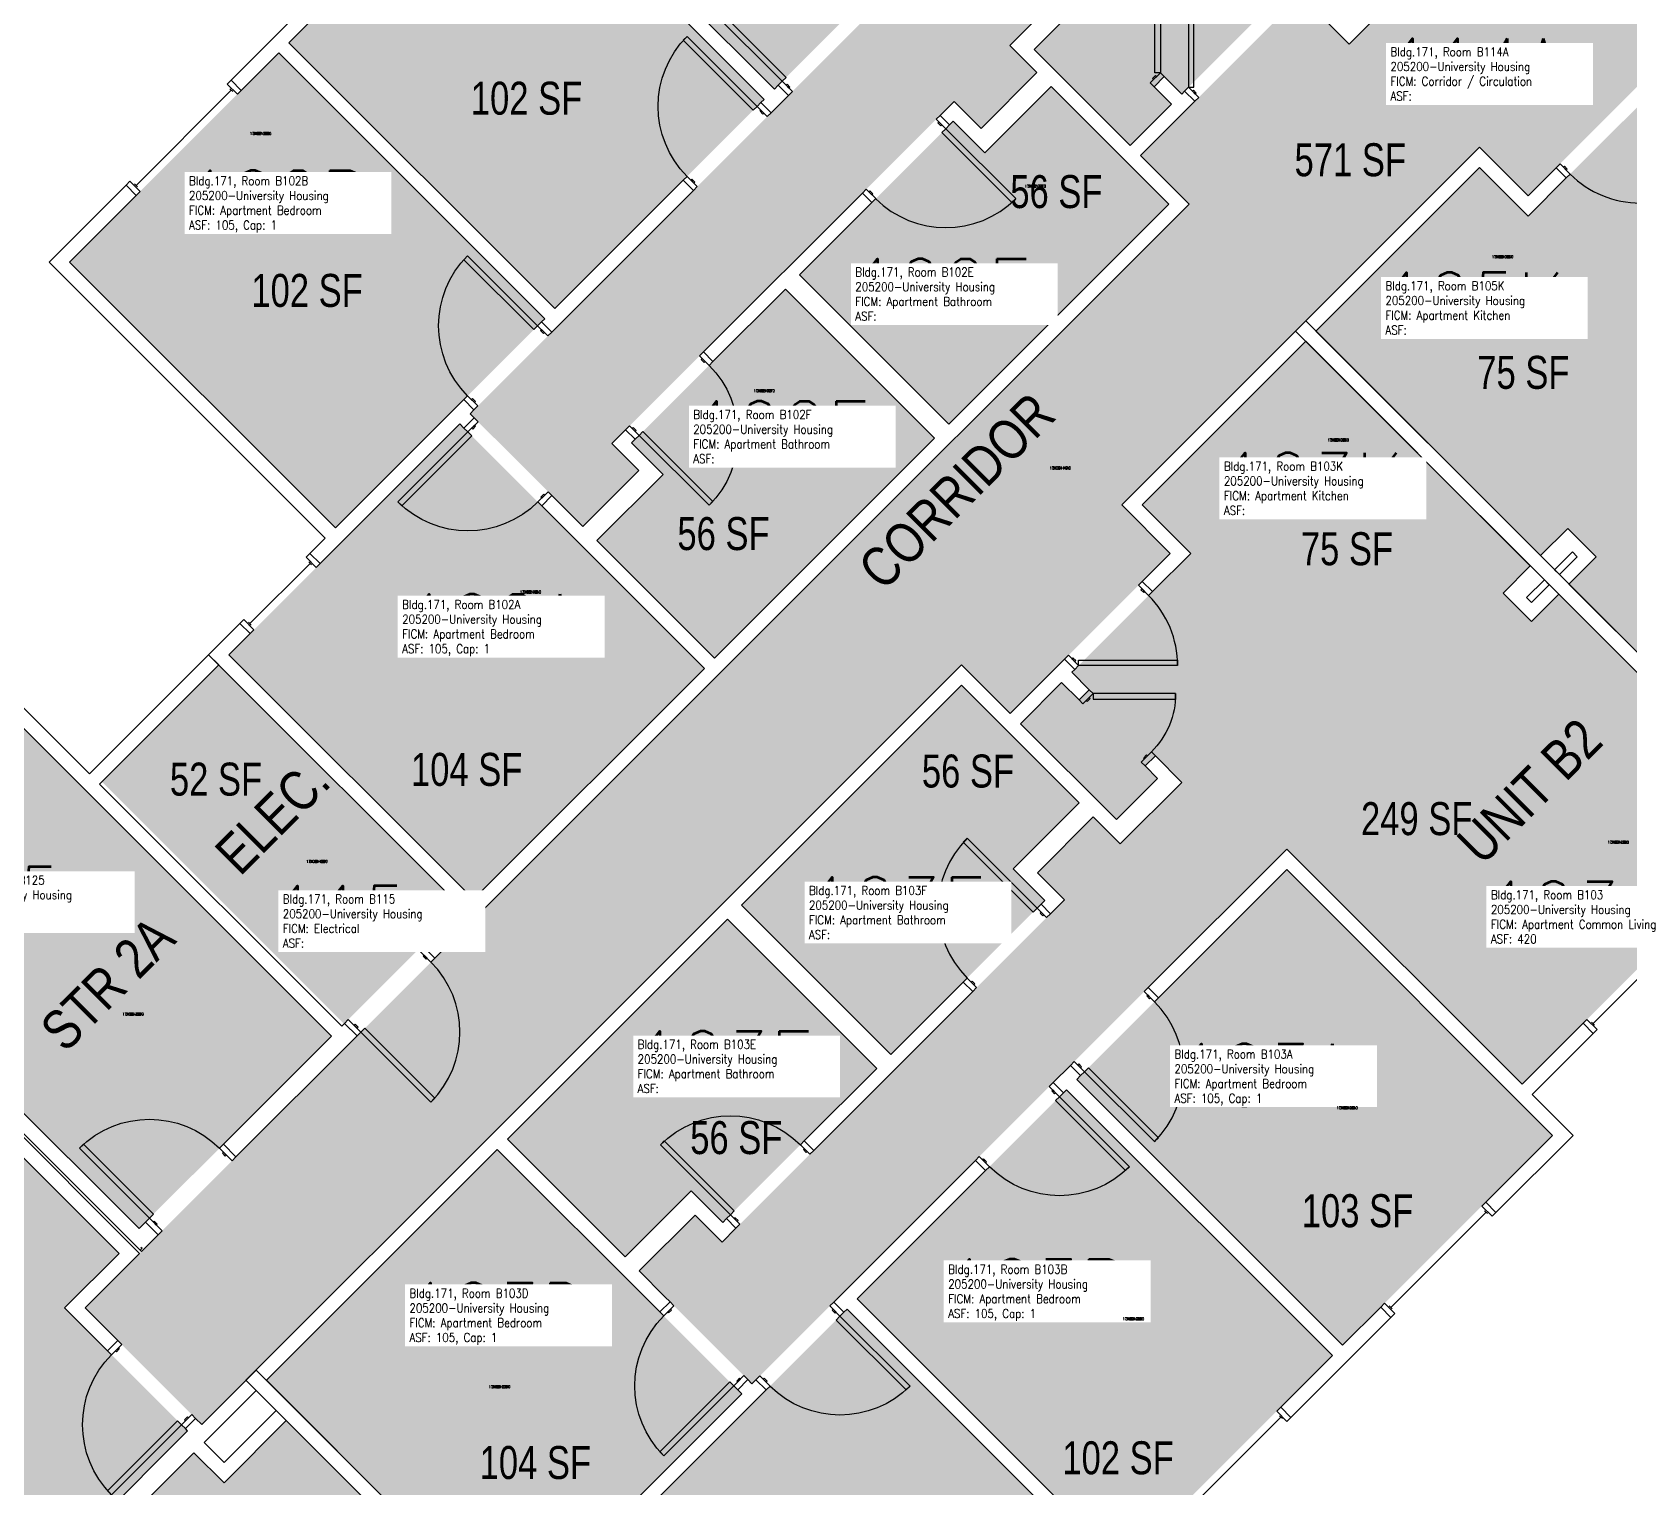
# Model space of a CAD drawing. Header units: inches. Extents: x -98 to 2219, y 102 to 2358.
# Drawn here: x 275 to 856, y 1154 to 1683 of the extents above; entities that cross this region are included whole.
import ezdxf
from ezdxf.enums import TextEntityAlignment as Align

# ---------------------------------------------------------------- set-up
doc = ezdxf.new("R2010")
doc.units = ezdxf.units.IN
doc.header["$LTSCALE"] = 48
doc.header["$MEASUREMENT"] = 0
for name, color, linetype in [('A-Area-Iden', 1, 'Continuous'), ('A-DOOR', 2, 'Continuous'), ('A-GLAZ', 1, 'Continuous'), ('A-IDEN-RNUM', 7, 'Continuous'), ('A-IDEN-SNUM', 4, 'Continuous'), ('A-IDEN-VNUM', 4, 'Continuous'), ('A-WALL', 5, 'Continuous'), ('AREA-TEXT', 3, 'Continuous'), ('Rooms-Category-Color', 7, 'Continuous'), ('Rooms-College-Color', 7, 'Continuous'), ('Rooms-Department-Color', 7, 'Continuous'), ('Rooms-Division-Color', 7, 'Continuous'), ('Rooms-Information', 7, 'Continuous')]:
    doc.layers.add(name, color=color, linetype=linetype)
doc.styles.add('AREA', font='arial.ttf', dxfattribs={"width": 0.75, "height": 12})
doc.styles.add('ROOMSNUMBER', font='txt.shx', dxfattribs={"height": 0.03})
doc.styles.add('ROOMVNUMBER', font='simplex.shx', dxfattribs={"width": 0.85})
doc.styles.get("Standard").update_dxf_attribs({"font": 'ARIALN.TTF'})

msp = doc.modelspace()

# ---------------------------------------------------------------- hatches: boundary and pattern name
h = msp.add_hatch()
h.set_pattern_fill('ANSI31', color=256, angle=45, style=0)
h.set_pattern_definition([(90, (-66.70435, 1779.02483), (-0.125, 2e-14), [])])
h.paths.add_polyline_path([(580.6, 1600.49), (622.13, 1642.03), (628.64, 1635.51), (587.11, 1593.98)], flags=9)
h = msp.add_hatch()
h.set_pattern_fill('ANSI31', color=256, style=0)
h.set_pattern_definition([(360, (771.34943, 690.65526), (-2e-14, -0.125), [])])
h.paths.add_polyline_path([(592.82, 1337.95), (634.35, 1379.49), (627.84, 1386), (586.31, 1344.47)], flags=9)
at = {"layer": 'Rooms-Category-Color', "true_color": 0xadadad}
for points in [[(1166.9, 2091.84), (942.37, 1867.31), (924.69, 1884.99), (866.48, 1826.78), (884.16, 1809.1), (754.02, 1678.97), (736.34, 1696.64), (678.13, 1638.43), (695.81, 1620.75), (294.33, 1219.27), (336.75, 1176.84), (613.08, 1453.17), (630.76, 1435.49), (688.97, 1493.7), (671.29, 1511.38), (801.42, 1641.51), (819.1, 1623.84), (877.31, 1682.05), (859.64, 1699.73), (1209.32, 2049.41)], [(383.95, 1318.09), (165.46, 1536.58), (95.45, 1466.58), (313.95, 1248.09)], [(430.98, 1365.11), (342.94, 1453.15), (300.43, 1410.63), (388.46, 1322.6)]]:
    msp.add_hatch(color=253, dxfattribs=at).paths.add_polyline_path(points)
at = {"layer": 'Rooms-Category-Color', "true_color": 0x728ef3}
for points in [[(721.51, 1837.9), (662.01, 1778.4), (736.34, 1704.07), (693.12, 1660.85), (686.79, 1667.17), (683.08, 1663.46), (689.41, 1657.13), (674.42, 1642.14), (639.51, 1677.06), (654.5, 1692.05), (659.04, 1687.5), (662.75, 1691.22), (653.08, 1700.89), (630.67, 1678.47), (640.48, 1668.66), (620.15, 1648.33), (610.34, 1658.14), (485.86, 1533.67), (495.68, 1523.86), (475.35, 1503.53), (434.33, 1544.54), (628.79, 1738.99), (543.23, 1824.55), (639.04, 1920.37)], [(448.3, 1759.32), (524.67, 1835.69), (621.36, 1738.99), (545, 1662.63)], [(833.94, 1482.58), (893.44, 1542.08), (819.1, 1616.41), (862.32, 1659.63), (868.65, 1653.31), (872.36, 1657.02), (866.04, 1663.35), (881.03, 1678.34), (915.94, 1643.42), (900.95, 1628.43), (896.41, 1632.98), (892.69, 1629.26), (902.36, 1619.59), (924.78, 1642.01), (914.97, 1651.82), (935.3, 1672.15), (945.11, 1662.34), (1069.58, 1786.81), (1059.77, 1796.62), (1080.1, 1816.95), (1121.11, 1775.94), (926.66, 1581.49), (1012.22, 1495.93), (916.4, 1400.11)], [(368.48, 1679.51), (444.59, 1755.61), (541.28, 1658.91), (465.18, 1582.81)], [(364.77, 1675.8), (288.67, 1599.69), (385.37, 1503), (461.47, 1579.1)], [(608.38, 1540.75), (688.39, 1620.75), (645.61, 1663.53), (621.56, 1639.49), (610.07, 1650.98), (554.11, 1595.02)], [(801.42, 1634.09), (893.44, 1542.08), (843.84, 1492.48), (833.5, 1502.82), (823.6, 1492.92), (741.93, 1574.59)], [(493.02, 1533.93), (548.99, 1589.89), (603.26, 1535.62), (523.25, 1455.62), (480.47, 1498.4), (504.51, 1522.44)], [(678.71, 1511.38), (770.73, 1419.37), (820.33, 1468.97), (809.98, 1479.31), (819.88, 1489.21), (738.21, 1570.88)], [(435.57, 1367.94), (346.65, 1456.86), (430.62, 1540.83), (519.54, 1451.91)], [(830.23, 1478.87), (770.73, 1419.37), (696.39, 1493.7), (653.17, 1450.48), (659.5, 1444.15), (655.79, 1440.44), (649.46, 1446.77), (634.47, 1431.78), (669.38, 1396.87), (684.37, 1411.86), (679.83, 1416.4), (683.54, 1420.11), (693.21, 1410.44), (670.8, 1388.03), (660.98, 1397.84), (640.66, 1377.51), (650.47, 1367.7), (525.99, 1243.22), (516.18, 1253.04), (495.85, 1232.71), (536.86, 1191.69), (731.32, 1386.15), (816.88, 1300.59), (912.69, 1396.4)], [(613.08, 1445.74), (533.08, 1365.74), (587.35, 1311.47), (643.31, 1367.43), (631.82, 1378.92), (655.86, 1402.96)], [(751.65, 1205.66), (828.02, 1282.03), (731.32, 1378.72), (654.95, 1302.36)], [(527.95, 1360.62), (582.22, 1306.34), (526.26, 1250.38), (514.77, 1261.87), (490.73, 1237.83), (447.95, 1280.61)], [(306.7, 1239.07), (249.16, 1296.61), (167.75, 1215.2), (225.3, 1157.66)], [(575.14, 1222.54), (671.83, 1125.84), (747.94, 1201.95), (651.24, 1298.64)], [(444.23, 1276.9), (360.26, 1192.93), (449.18, 1104.01), (533.15, 1187.98)], [(23.59, 1054.43), (109.32, 968.7), (225.9, 1085.29), (297.75, 1015.52), (327.47, 1045.23), (264.9, 1107.81), (331.63, 1174.54), (286.9, 1219.27), (225.3, 1157.66), (184.2, 1198.76), (179.07, 1193.64), (103.85, 1268.86), (73.09, 1238.1), (140.18, 1171.01)], [(495.32, 1142.73), (592.02, 1046.03), (668.12, 1122.13), (571.42, 1218.83)], [(327.47, 1052.66), (410.29, 1135.48), (367.49, 1178.28), (344.87, 1155.65), (333.93, 1166.59), (275.15, 1107.81), (296.1, 1086.86), (294.68, 1085.45)]]:
    msp.add_hatch(color=171, dxfattribs=at).paths.add_polyline_path(points)
at = {"layer": 'Rooms-College-Color', "true_color": 0xadadad}
for points in [[(1166.9, 2091.84), (942.37, 1867.31), (924.69, 1884.99), (866.48, 1826.78), (884.16, 1809.1), (754.02, 1678.97), (736.34, 1696.64), (678.13, 1638.43), (695.81, 1620.75), (294.33, 1219.27), (336.75, 1176.84), (613.08, 1453.17), (630.76, 1435.49), (688.97, 1493.7), (671.29, 1511.38), (801.42, 1641.51), (819.1, 1623.84), (877.31, 1682.05), (859.64, 1699.73), (1209.32, 2049.41)], [(721.51, 1837.9), (662.01, 1778.4), (736.34, 1704.07), (693.12, 1660.85), (686.79, 1667.17), (683.08, 1663.46), (689.41, 1657.13), (674.42, 1642.14), (639.51, 1677.06), (654.5, 1692.05), (659.04, 1687.5), (662.75, 1691.22), (653.08, 1700.89), (630.67, 1678.47), (640.48, 1668.66), (620.15, 1648.33), (610.34, 1658.14), (485.86, 1533.67), (495.68, 1523.86), (475.35, 1503.53), (434.33, 1544.54), (628.79, 1738.99), (543.23, 1824.55), (639.04, 1920.37)], [(448.3, 1759.32), (524.67, 1835.69), (621.36, 1738.99), (545, 1662.63)], [(833.94, 1482.58), (893.44, 1542.08), (819.1, 1616.41), (862.32, 1659.63), (868.65, 1653.31), (872.36, 1657.02), (866.04, 1663.35), (881.03, 1678.34), (915.94, 1643.42), (900.95, 1628.43), (896.41, 1632.98), (892.69, 1629.26), (902.36, 1619.59), (924.78, 1642.01), (914.97, 1651.82), (935.3, 1672.15), (945.11, 1662.34), (1069.58, 1786.81), (1059.77, 1796.62), (1080.1, 1816.95), (1121.11, 1775.94), (926.66, 1581.49), (1012.22, 1495.93), (916.4, 1400.11)], [(368.48, 1679.51), (444.59, 1755.61), (541.28, 1658.91), (465.18, 1582.81)], [(364.77, 1675.8), (288.67, 1599.69), (385.37, 1503), (461.47, 1579.1)], [(608.38, 1540.75), (688.39, 1620.75), (645.61, 1663.53), (621.56, 1639.49), (610.07, 1650.98), (554.11, 1595.02)], [(801.42, 1634.09), (893.44, 1542.08), (843.84, 1492.48), (833.5, 1502.82), (823.6, 1492.92), (741.93, 1574.59)], [(493.02, 1533.93), (548.99, 1589.89), (603.26, 1535.62), (523.25, 1455.62), (480.47, 1498.4), (504.51, 1522.44)], [(678.71, 1511.38), (770.73, 1419.37), (820.33, 1468.97), (809.98, 1479.31), (819.88, 1489.21), (738.21, 1570.88)], [(435.57, 1367.94), (346.65, 1456.86), (430.62, 1540.83), (519.54, 1451.91)], [(383.95, 1318.09), (165.46, 1536.58), (95.45, 1466.58), (313.95, 1248.09)], [(830.23, 1478.87), (770.73, 1419.37), (696.39, 1493.7), (653.17, 1450.48), (659.5, 1444.15), (655.79, 1440.44), (649.46, 1446.77), (634.47, 1431.78), (669.38, 1396.87), (684.37, 1411.86), (679.83, 1416.4), (683.54, 1420.11), (693.21, 1410.44), (670.8, 1388.03), (660.98, 1397.84), (640.66, 1377.51), (650.47, 1367.7), (525.99, 1243.22), (516.18, 1253.04), (495.85, 1232.71), (536.86, 1191.69), (731.32, 1386.15), (816.88, 1300.59), (912.69, 1396.4)], [(430.98, 1365.11), (342.94, 1453.15), (300.43, 1410.63), (388.46, 1322.6)], [(613.08, 1445.74), (533.08, 1365.74), (587.35, 1311.47), (643.31, 1367.43), (631.82, 1378.92), (655.86, 1402.96)], [(751.65, 1205.66), (828.02, 1282.03), (731.32, 1378.72), (654.95, 1302.36)], [(527.95, 1360.62), (582.22, 1306.34), (526.26, 1250.38), (514.77, 1261.87), (490.73, 1237.83), (447.95, 1280.61)], [(306.7, 1239.07), (249.16, 1296.61), (167.75, 1215.2), (225.3, 1157.66)], [(575.14, 1222.54), (671.83, 1125.84), (747.94, 1201.95), (651.24, 1298.64)], [(444.23, 1276.9), (360.26, 1192.93), (449.18, 1104.01), (533.15, 1187.98)], [(23.59, 1054.43), (109.32, 968.7), (225.9, 1085.29), (297.75, 1015.52), (327.47, 1045.23), (264.9, 1107.81), (331.63, 1174.54), (286.9, 1219.27), (225.3, 1157.66), (184.2, 1198.76), (179.07, 1193.64), (103.85, 1268.86), (73.09, 1238.1), (140.18, 1171.01)], [(495.32, 1142.73), (592.02, 1046.03), (668.12, 1122.13), (571.42, 1218.83)], [(327.47, 1052.66), (410.29, 1135.48), (367.49, 1178.28), (344.87, 1155.65), (333.93, 1166.59), (275.15, 1107.81), (296.1, 1086.86), (294.68, 1085.45)]]:
    msp.add_hatch(color=253, dxfattribs=at).paths.add_polyline_path(points)
at = {"layer": 'Rooms-Department-Color', "true_color": 0xacacac}
for points in [[(1166.9, 2091.84), (942.37, 1867.31), (924.69, 1884.99), (866.48, 1826.78), (884.16, 1809.1), (754.02, 1678.97), (736.34, 1696.64), (678.13, 1638.43), (695.81, 1620.75), (294.33, 1219.27), (336.75, 1176.84), (613.08, 1453.17), (630.76, 1435.49), (688.97, 1493.7), (671.29, 1511.38), (801.42, 1641.51), (819.1, 1623.84), (877.31, 1682.05), (859.64, 1699.73), (1209.32, 2049.41)], [(383.95, 1318.09), (165.46, 1536.58), (95.45, 1466.58), (313.95, 1248.09)], [(430.98, 1365.11), (342.94, 1453.15), (300.43, 1410.63), (388.46, 1322.6)]]:
    msp.add_hatch(color=253, dxfattribs=at).paths.add_polyline_path(points)
at = {"layer": 'Rooms-Department-Color', "true_color": 0x604aed}
for points in [[(721.51, 1837.9), (662.01, 1778.4), (736.34, 1704.07), (693.12, 1660.85), (686.79, 1667.17), (683.08, 1663.46), (689.41, 1657.13), (674.42, 1642.14), (639.51, 1677.06), (654.5, 1692.05), (659.04, 1687.5), (662.75, 1691.22), (653.08, 1700.89), (630.67, 1678.47), (640.48, 1668.66), (620.15, 1648.33), (610.34, 1658.14), (485.86, 1533.67), (495.68, 1523.86), (475.35, 1503.53), (434.33, 1544.54), (628.79, 1738.99), (543.23, 1824.55), (639.04, 1920.37)], [(448.3, 1759.32), (524.67, 1835.69), (621.36, 1738.99), (545, 1662.63)], [(833.94, 1482.58), (893.44, 1542.08), (819.1, 1616.41), (862.32, 1659.63), (868.65, 1653.31), (872.36, 1657.02), (866.04, 1663.35), (881.03, 1678.34), (915.94, 1643.42), (900.95, 1628.43), (896.41, 1632.98), (892.69, 1629.26), (902.36, 1619.59), (924.78, 1642.01), (914.97, 1651.82), (935.3, 1672.15), (945.11, 1662.34), (1069.58, 1786.81), (1059.77, 1796.62), (1080.1, 1816.95), (1121.11, 1775.94), (926.66, 1581.49), (1012.22, 1495.93), (916.4, 1400.11)], [(368.48, 1679.51), (444.59, 1755.61), (541.28, 1658.91), (465.18, 1582.81)], [(364.77, 1675.8), (288.67, 1599.69), (385.37, 1503), (461.47, 1579.1)], [(608.38, 1540.75), (688.39, 1620.75), (645.61, 1663.53), (621.56, 1639.49), (610.07, 1650.98), (554.11, 1595.02)], [(801.42, 1634.09), (893.44, 1542.08), (843.84, 1492.48), (833.5, 1502.82), (823.6, 1492.92), (741.93, 1574.59)], [(493.02, 1533.93), (548.99, 1589.89), (603.26, 1535.62), (523.25, 1455.62), (480.47, 1498.4), (504.51, 1522.44)], [(678.71, 1511.38), (770.73, 1419.37), (820.33, 1468.97), (809.98, 1479.31), (819.88, 1489.21), (738.21, 1570.88)], [(435.57, 1367.94), (346.65, 1456.86), (430.62, 1540.83), (519.54, 1451.91)], [(830.23, 1478.87), (770.73, 1419.37), (696.39, 1493.7), (653.17, 1450.48), (659.5, 1444.15), (655.79, 1440.44), (649.46, 1446.77), (634.47, 1431.78), (669.38, 1396.87), (684.37, 1411.86), (679.83, 1416.4), (683.54, 1420.11), (693.21, 1410.44), (670.8, 1388.03), (660.98, 1397.84), (640.66, 1377.51), (650.47, 1367.7), (525.99, 1243.22), (516.18, 1253.04), (495.85, 1232.71), (536.86, 1191.69), (731.32, 1386.15), (816.88, 1300.59), (912.69, 1396.4)], [(613.08, 1445.74), (533.08, 1365.74), (587.35, 1311.47), (643.31, 1367.43), (631.82, 1378.92), (655.86, 1402.96)], [(751.65, 1205.66), (828.02, 1282.03), (731.32, 1378.72), (654.95, 1302.36)], [(527.95, 1360.62), (582.22, 1306.34), (526.26, 1250.38), (514.77, 1261.87), (490.73, 1237.83), (447.95, 1280.61)], [(306.7, 1239.07), (249.16, 1296.61), (167.75, 1215.2), (225.3, 1157.66)], [(575.14, 1222.54), (671.83, 1125.84), (747.94, 1201.95), (651.24, 1298.64)], [(444.23, 1276.9), (360.26, 1192.93), (449.18, 1104.01), (533.15, 1187.98)], [(23.59, 1054.43), (109.32, 968.7), (225.9, 1085.29), (297.75, 1015.52), (327.47, 1045.23), (264.9, 1107.81), (331.63, 1174.54), (286.9, 1219.27), (225.3, 1157.66), (184.2, 1198.76), (179.07, 1193.64), (103.85, 1268.86), (73.09, 1238.1), (140.18, 1171.01)], [(495.32, 1142.73), (592.02, 1046.03), (668.12, 1122.13), (571.42, 1218.83)], [(327.47, 1052.66), (410.29, 1135.48), (367.49, 1178.28), (344.87, 1155.65), (333.93, 1166.59), (275.15, 1107.81), (296.1, 1086.86), (294.68, 1085.45)]]:
    msp.add_hatch(color=173, dxfattribs=at).paths.add_polyline_path(points)
at = {"layer": 'Rooms-Division-Color', "true_color": 0xadadad}
for points in [[(1166.9, 2091.84), (942.37, 1867.31), (924.69, 1884.99), (866.48, 1826.78), (884.16, 1809.1), (754.02, 1678.97), (736.34, 1696.64), (678.13, 1638.43), (695.81, 1620.75), (294.33, 1219.27), (336.75, 1176.84), (613.08, 1453.17), (630.76, 1435.49), (688.97, 1493.7), (671.29, 1511.38), (801.42, 1641.51), (819.1, 1623.84), (877.31, 1682.05), (859.64, 1699.73), (1209.32, 2049.41)], [(383.95, 1318.09), (165.46, 1536.58), (95.45, 1466.58), (313.95, 1248.09)], [(430.98, 1365.11), (342.94, 1453.15), (300.43, 1410.63), (388.46, 1322.6)]]:
    msp.add_hatch(color=253, dxfattribs=at).paths.add_polyline_path(points)
at = {"layer": 'Rooms-Division-Color', "true_color": 0x604aed}
for points in [[(721.51, 1837.9), (662.01, 1778.4), (736.34, 1704.07), (693.12, 1660.85), (686.79, 1667.17), (683.08, 1663.46), (689.41, 1657.13), (674.42, 1642.14), (639.51, 1677.06), (654.5, 1692.05), (659.04, 1687.5), (662.75, 1691.22), (653.08, 1700.89), (630.67, 1678.47), (640.48, 1668.66), (620.15, 1648.33), (610.34, 1658.14), (485.86, 1533.67), (495.68, 1523.86), (475.35, 1503.53), (434.33, 1544.54), (628.79, 1738.99), (543.23, 1824.55), (639.04, 1920.37)], [(448.3, 1759.32), (524.67, 1835.69), (621.36, 1738.99), (545, 1662.63)], [(833.94, 1482.58), (893.44, 1542.08), (819.1, 1616.41), (862.32, 1659.63), (868.65, 1653.31), (872.36, 1657.02), (866.04, 1663.35), (881.03, 1678.34), (915.94, 1643.42), (900.95, 1628.43), (896.41, 1632.98), (892.69, 1629.26), (902.36, 1619.59), (924.78, 1642.01), (914.97, 1651.82), (935.3, 1672.15), (945.11, 1662.34), (1069.58, 1786.81), (1059.77, 1796.62), (1080.1, 1816.95), (1121.11, 1775.94), (926.66, 1581.49), (1012.22, 1495.93), (916.4, 1400.11)], [(368.48, 1679.51), (444.59, 1755.61), (541.28, 1658.91), (465.18, 1582.81)], [(364.77, 1675.8), (288.67, 1599.69), (385.37, 1503), (461.47, 1579.1)], [(608.38, 1540.75), (688.39, 1620.75), (645.61, 1663.53), (621.56, 1639.49), (610.07, 1650.98), (554.11, 1595.02)], [(801.42, 1634.09), (893.44, 1542.08), (843.84, 1492.48), (833.5, 1502.82), (823.6, 1492.92), (741.93, 1574.59)], [(493.02, 1533.93), (548.99, 1589.89), (603.26, 1535.62), (523.25, 1455.62), (480.47, 1498.4), (504.51, 1522.44)], [(678.71, 1511.38), (770.73, 1419.37), (820.33, 1468.97), (809.98, 1479.31), (819.88, 1489.21), (738.21, 1570.88)], [(435.57, 1367.94), (346.65, 1456.86), (430.62, 1540.83), (519.54, 1451.91)], [(830.23, 1478.87), (770.73, 1419.37), (696.39, 1493.7), (653.17, 1450.48), (659.5, 1444.15), (655.79, 1440.44), (649.46, 1446.77), (634.47, 1431.78), (669.38, 1396.87), (684.37, 1411.86), (679.83, 1416.4), (683.54, 1420.11), (693.21, 1410.44), (670.8, 1388.03), (660.98, 1397.84), (640.66, 1377.51), (650.47, 1367.7), (525.99, 1243.22), (516.18, 1253.04), (495.85, 1232.71), (536.86, 1191.69), (731.32, 1386.15), (816.88, 1300.59), (912.69, 1396.4)], [(613.08, 1445.74), (533.08, 1365.74), (587.35, 1311.47), (643.31, 1367.43), (631.82, 1378.92), (655.86, 1402.96)], [(751.65, 1205.66), (828.02, 1282.03), (731.32, 1378.72), (654.95, 1302.36)], [(527.95, 1360.62), (582.22, 1306.34), (526.26, 1250.38), (514.77, 1261.87), (490.73, 1237.83), (447.95, 1280.61)], [(306.7, 1239.07), (249.16, 1296.61), (167.75, 1215.2), (225.3, 1157.66)], [(575.14, 1222.54), (671.83, 1125.84), (747.94, 1201.95), (651.24, 1298.64)], [(444.23, 1276.9), (360.26, 1192.93), (449.18, 1104.01), (533.15, 1187.98)], [(23.59, 1054.43), (109.32, 968.7), (225.9, 1085.29), (297.75, 1015.52), (327.47, 1045.23), (264.9, 1107.81), (331.63, 1174.54), (286.9, 1219.27), (225.3, 1157.66), (184.2, 1198.76), (179.07, 1193.64), (103.85, 1268.86), (73.09, 1238.1), (140.18, 1171.01)], [(495.32, 1142.73), (592.02, 1046.03), (668.12, 1122.13), (571.42, 1218.83)], [(327.47, 1052.66), (410.29, 1135.48), (367.49, 1178.28), (344.87, 1155.65), (333.93, 1166.59), (275.15, 1107.81), (296.1, 1086.86), (294.68, 1085.45)]]:
    msp.add_hatch(color=173, dxfattribs=at).paths.add_polyline_path(points)

# ---------------------------------------------------------------- linework, layer by layer
at = {"layer": 'A-DOOR'}
for points in [[(685.38, 1668.59), (683.38, 1668.59), (683.38, 1698.59), (685.38, 1698.59)], [(695.59, 1663.31), (697.59, 1663.31), (697.59, 1699.31), (695.59, 1699.31)], [(547.82, 1665.46), (549.24, 1666.87), (523.78, 1692.33), (522.37, 1690.91)], [(538.72, 1656.35), (537.31, 1654.94), (511.85, 1680.39), (513.26, 1681.81)], [(681.67, 1664.88), (683.08, 1663.46), (686.79, 1667.17), (685.38, 1668.59)], [(682.9, 1666.11), (682.55, 1666.47), (683.61, 1667.53), (683.96, 1667.17)], [(551.54, 1661.74), (550.12, 1660.33), (546.41, 1664.04), (547.82, 1665.46)], [(550.3, 1662.98), (550.65, 1663.33), (549.59, 1664.39), (549.24, 1664.04)], [(699.3, 1659.6), (697.89, 1658.19), (694.17, 1661.9), (695.59, 1663.31)], [(698.06, 1660.84), (698.42, 1661.19), (697.36, 1662.25), (697, 1661.9)], [(542.43, 1652.64), (543.85, 1654.05), (540.13, 1657.77), (538.72, 1656.35)], [(541.2, 1653.88), (540.84, 1653.52), (539.78, 1654.58), (540.13, 1654.94)], [(603.87, 1651.68), (605.29, 1653.09), (608.74, 1649.65), (607.32, 1648.23)], [(604.85, 1650.71), (604.49, 1650.35), (605.55, 1649.29), (605.91, 1649.65)], [(607.32, 1648.23), (605.91, 1646.82), (631.36, 1621.36), (632.78, 1622.78)], [(830.69, 1635.42), (829.28, 1634.01), (832.99, 1630.3), (834.4, 1631.71)], [(831.93, 1634.19), (832.28, 1634.54), (833.34, 1633.48), (832.99, 1633.13)], [(516.98, 1627.18), (515.56, 1625.77), (511.85, 1629.48), (513.26, 1630.9)], [(515.74, 1628.42), (516.09, 1628.77), (515.03, 1629.83), (514.68, 1629.48)], [(578.42, 1626.22), (577, 1624.81), (580.45, 1621.36), (581.87, 1622.78)], [(579.39, 1625.25), (579.74, 1625.6), (580.8, 1624.54), (580.45, 1624.19)], [(458.91, 1576.54), (457.49, 1575.12), (432.04, 1600.58), (433.45, 1601.99)], [(462.62, 1572.82), (464.03, 1574.24), (460.32, 1577.95), (458.91, 1576.54)], [(461.38, 1574.06), (461.03, 1573.71), (459.97, 1574.77), (460.32, 1575.12)], [(517.78, 1565.59), (519.2, 1567), (522.65, 1563.56), (521.23, 1562.14)], [(518.76, 1564.62), (518.4, 1564.26), (519.46, 1563.2), (519.82, 1563.56)], [(437.16, 1547.37), (435.75, 1545.95), (432.04, 1549.67), (433.45, 1551.08)], [(435.92, 1548.61), (436.28, 1548.96), (435.22, 1550.02), (434.86, 1549.67)], [(437.25, 1541.62), (435.84, 1543.04), (432.12, 1539.33), (433.54, 1537.91)], [(436.01, 1540.39), (436.37, 1540.03), (435.3, 1538.97), (434.95, 1539.33)], [(492.33, 1540.13), (490.91, 1538.72), (494.36, 1535.27), (495.78, 1536.68)], [(493.3, 1539.16), (493.65, 1539.51), (494.71, 1538.45), (494.36, 1538.1)], [(433.54, 1537.91), (434.95, 1536.5), (409.5, 1511.04), (408.08, 1512.46)], [(495.78, 1536.68), (497.19, 1538.1), (522.65, 1512.64), (521.23, 1511.23)], [(462.71, 1516.17), (464.12, 1514.75), (460.41, 1511.04), (458.99, 1512.46)], [(461.47, 1514.93), (461.11, 1515.28), (460.05, 1514.22), (460.41, 1513.87)], [(677.38, 1482.12), (678.79, 1483.53), (682.51, 1479.82), (681.09, 1478.4)], [(678.62, 1480.88), (678.26, 1480.52), (679.32, 1479.46), (679.68, 1479.82)], [(651.92, 1456.66), (650.51, 1455.25), (654.22, 1451.53), (655.64, 1452.95)], [(653.16, 1455.42), (653.52, 1455.78), (654.58, 1454.72), (654.22, 1454.36)], [(655.64, 1452.95), (655.64, 1454.95), (691.64, 1454.95), (691.64, 1452.95)], [(657.2, 1439.03), (655.79, 1440.44), (659.5, 1444.15), (660.91, 1442.74)], [(658.44, 1440.26), (658.79, 1439.91), (659.85, 1440.97), (659.5, 1441.32)], [(660.91, 1442.74), (660.91, 1440.74), (690.91, 1440.74), (690.91, 1442.74)], [(678.41, 1417.81), (679.83, 1416.4), (683.54, 1420.11), (682.13, 1421.53)], [(679.65, 1419.05), (679.3, 1419.4), (680.36, 1420.46), (680.71, 1420.11)], [(640.56, 1364.68), (639.14, 1363.27), (613.69, 1388.72), (615.1, 1390.14)], [(644, 1361.23), (645.42, 1362.65), (641.97, 1366.1), (640.56, 1364.68)], [(643.03, 1362.21), (642.68, 1361.85), (641.62, 1362.91), (641.97, 1363.27)], [(415.51, 1349.64), (416.92, 1351.06), (421.52, 1346.46), (420.1, 1345.05)], [(417.63, 1347.52), (417.28, 1347.17), (418.34, 1346.11), (418.69, 1346.46)], [(618.55, 1335.78), (617.13, 1334.36), (613.69, 1337.81), (615.1, 1339.23)], [(617.57, 1336.75), (617.93, 1337.1), (616.87, 1338.16), (616.51, 1337.81)], [(679.52, 1334.35), (680.94, 1335.77), (684.65, 1332.05), (683.24, 1330.64)], [(680.76, 1333.11), (680.41, 1332.76), (681.47, 1331.7), (681.82, 1332.05)], [(390.05, 1324.19), (388.64, 1322.77), (393.23, 1318.18), (394.65, 1319.59)], [(392.17, 1322.07), (392.53, 1322.42), (393.59, 1321.36), (393.23, 1321.01)], [(394.65, 1319.59), (396.06, 1321.01), (421.52, 1295.55), (420.1, 1294.14)], [(654.07, 1308.9), (652.65, 1307.48), (656.37, 1303.77), (657.78, 1305.18)], [(655.3, 1307.66), (655.66, 1308.01), (656.72, 1306.95), (656.37, 1306.6)], [(644.96, 1299.79), (646.38, 1301.21), (650.09, 1297.49), (648.68, 1296.08)], [(657.78, 1305.18), (659.19, 1306.6), (684.65, 1281.14), (683.24, 1279.73)], [(646.2, 1298.56), (645.85, 1298.2), (646.91, 1297.14), (647.26, 1297.49)], [(648.68, 1296.08), (647.26, 1294.67), (672.72, 1269.21), (674.13, 1270.62)], [(317.75, 1251.89), (319.16, 1253.3), (293.71, 1278.76), (292.29, 1277.34)], [(347.8, 1272.75), (349.22, 1274.16), (344.62, 1278.76), (343.21, 1277.34)], [(529.01, 1253.13), (530.42, 1254.55), (504.97, 1280), (503.55, 1278.59)], [(557.91, 1275.14), (559.33, 1276.56), (555.88, 1280), (554.47, 1278.59)], [(345.68, 1274.87), (345.33, 1274.51), (344.27, 1275.57), (344.62, 1275.93)], [(556.94, 1276.12), (556.59, 1275.76), (555.53, 1276.82), (555.88, 1277.18)], [(619.51, 1274.34), (618.09, 1272.92), (621.81, 1269.21), (623.22, 1270.62)], [(620.75, 1273.1), (621.1, 1273.45), (622.16, 1272.39), (621.81, 1272.04)], [(322.35, 1247.29), (320.93, 1245.88), (316.34, 1250.47), (317.75, 1251.89)], [(320.22, 1249.41), (320.58, 1249.76), (319.52, 1250.83), (319.16, 1250.47)], [(532.46, 1249.69), (531.04, 1248.27), (527.6, 1251.72), (529.01, 1253.13)], [(531.48, 1250.66), (531.84, 1251.01), (530.78, 1252.07), (530.42, 1251.72)], [(508.49, 1220.06), (507.08, 1221.48), (503.37, 1217.77), (504.78, 1216.35)], [(565.15, 1219.98), (566.56, 1221.39), (570.28, 1217.68), (568.86, 1216.27)], [(507.26, 1218.83), (507.61, 1218.47), (506.55, 1217.41), (506.2, 1217.77)], [(566.39, 1218.74), (566.03, 1218.39), (567.09, 1217.33), (567.45, 1217.68)], [(568.86, 1216.27), (567.45, 1214.85), (592.9, 1189.4), (594.32, 1190.81)], [(307.67, 1205.92), (306.26, 1207.34), (302.55, 1203.63), (303.96, 1202.21)], [(306.44, 1204.69), (306.79, 1204.33), (305.73, 1203.27), (305.38, 1203.63)], [(530.24, 1190.9), (528.82, 1192.31), (503.37, 1166.86), (504.78, 1165.44)], [(533.95, 1194.61), (535.36, 1193.19), (531.65, 1189.48), (530.24, 1190.9)], [(532.71, 1193.37), (532.36, 1193.73), (531.3, 1192.66), (531.65, 1192.31)], [(539.69, 1194.52), (538.28, 1193.11), (541.99, 1189.4), (543.41, 1190.81)], [(540.93, 1193.28), (541.28, 1193.64), (542.34, 1192.58), (541.99, 1192.22)], [(333.13, 1180.47), (334.54, 1179.05), (330.83, 1175.34), (329.42, 1176.76)], [(331.89, 1179.23), (331.54, 1179.58), (330.48, 1178.52), (330.83, 1178.17)], [(329.42, 1176.76), (328, 1178.17), (302.55, 1152.71), (303.96, 1151.3)]]:
    msp.add_lwpolyline(points, close=True, dxfattribs=at)
at = {"layer": 'A-DOOR', "extrusion": (0, 0, -1)}
for centre, radius, start, end in [((-538.72, 1656.35), 36, 315, 45), ((-458.91, 1576.54), 36, 315, 45), ((-495.78, 1536.68), 36, 135, 225), ((-433.54, 1537.91), 36, 225, 315), ((-660.91, 1442.74), 30, 180, 225), ((-317.75, 1251.89), 36, 45, 135), ((-529.01, 1253.13), 36, 45, 135), ((-648.68, 1296.08), 36, 225, 315), ((-530.24, 1190.9), 36, 315, 45), ((-329.42, 1176.76), 36, 315, 45), ((-568.86, 1216.27), 36, 225, 315)]:
    msp.add_arc(centre, radius, start, end, dxfattribs=at)
at = {"layer": 'A-DOOR'}
for centre, start, end in [((859.86, 1657.17), 225, 270), ((607.32, 1648.23), 225, 315), ((655.64, 1452.95), 0, 45), ((640.56, 1364.68), 135, 225), ((394.65, 1319.59), 315, 45), ((657.78, 1305.18), 315, 45)]:
    msp.add_arc(centre, 36, start, end, dxfattribs=at)
at = {"layer": 'A-GLAZ'}
for p, q in [((347.52, 1662.26), (312.87, 1627.61)), ((348.05, 1661.72), (346.99, 1662.79)), ((313.4, 1627.08), (312.34, 1628.14)), ((376.18, 1490.1), (354.26, 1468.18)), ((376.71, 1489.57), (375.65, 1490.63)), ((354.79, 1467.65), (353.73, 1468.71)), ((890.07, 1370.07), (842.69, 1322.69)), ((842.16, 1323.22), (843.22, 1322.16)), ((803.25, 1254.6), (804.31, 1253.54)), ((803.78, 1254.07), (769.13, 1219.43)), ((768.6, 1219.96), (769.66, 1218.9)), ((729.2, 1179.5), (694.55, 1144.85)), ((728.67, 1180.03), (729.73, 1178.97))]:
    msp.add_line(p, q, dxfattribs=at)
for points in [[(346.02, 1664.46), (347.43, 1665.88), (351.14, 1662.17), (349.73, 1660.75)], [(310.66, 1629.11), (309.25, 1627.7), (312.96, 1623.98), (314.37, 1625.4)], [(374.68, 1492.31), (376.09, 1493.72), (379.8, 1490.01), (378.39, 1488.59)], [(352.05, 1469.68), (350.63, 1468.27), (354.35, 1464.55), (355.76, 1465.97)], [(844.2, 1320.48), (842.78, 1319.07), (839.07, 1322.78), (840.48, 1324.19)], [(805.99, 1252.57), (807.4, 1253.99), (803.69, 1257.7), (802.27, 1256.28)], [(770.63, 1217.22), (769.22, 1215.8), (765.5, 1219.51), (766.92, 1220.93)], [(731.41, 1177.99), (732.82, 1179.41), (729.11, 1183.12), (727.7, 1181.71)]]:
    msp.add_lwpolyline(points, close=True, dxfattribs=at)
at = {"layer": 'A-WALL'}
for p, q in [((444.59, 1755.61), (541.28, 1658.91)), ((545, 1662.63), (448.3, 1759.32)), ((754.02, 1678.97), (820.94, 1745.89)), ((383.86, 1702.31), (347.43, 1665.88)), ((368.48, 1679.51), (387.58, 1698.6)), ((653.08, 1700.89), (630.67, 1678.47)), ((736.34, 1696.64), (754.02, 1678.97)), ((639.51, 1677.06), (654.5, 1692.05)), ((465.18, 1582.81), (368.48, 1679.51)), ((630.67, 1678.47), (640.48, 1668.66)), ((351.14, 1662.17), (364.77, 1675.8)), ((364.77, 1675.8), (461.47, 1579.1)), ((674.42, 1642.14), (639.51, 1677.06)), ((640.48, 1668.66), (620.15, 1648.33)), ((686.79, 1667.17), (683.08, 1663.46)), ((693.12, 1660.85), (686.79, 1667.17)), ((347.43, 1665.88), (351.14, 1662.17)), ((546.41, 1664.04), (545, 1662.63)), ((550.12, 1660.33), (546.41, 1664.04)), ((621.56, 1639.49), (645.61, 1663.53)), ((645.61, 1663.53), (688.39, 1620.75)), ((683.08, 1663.46), (689.41, 1657.13)), ((694.17, 1661.9), (693.12, 1660.85)), ((697.89, 1658.19), (694.17, 1661.9)), ((541.28, 1658.91), (540.13, 1657.77)), ((540.13, 1657.77), (543.85, 1654.05)), ((543.85, 1654.05), (550.12, 1660.33)), ((610.34, 1658.14), (605.29, 1653.09)), ((620.15, 1648.33), (610.34, 1658.14)), ((689.41, 1657.13), (674.42, 1642.14)), ((678.13, 1638.43), (697.89, 1658.19)), ((605.29, 1653.09), (608.74, 1649.65)), ((608.74, 1649.65), (610.07, 1650.98)), ((610.07, 1650.98), (621.56, 1639.49)), ((695.81, 1620.75), (678.13, 1638.43)), ((801.42, 1641.51), (734.5, 1574.59)), ((819.1, 1623.84), (801.42, 1641.51)), ((741.93, 1574.59), (801.42, 1634.09)), ((801.42, 1634.09), (819.1, 1616.41)), ((829.28, 1634.01), (819.1, 1623.84)), ((832.99, 1630.3), (829.28, 1634.01)), ((309.25, 1627.7), (281.25, 1599.69)), ((312.96, 1623.98), (309.25, 1627.7)), ((511.85, 1629.48), (465.18, 1582.81)), ((515.56, 1625.77), (511.85, 1629.48)), ((819.1, 1616.41), (832.99, 1630.3)), ((288.67, 1599.69), (312.96, 1623.98)), ((464.03, 1574.24), (515.56, 1625.77)), ((577, 1624.81), (519.2, 1567)), ((526.52, 1451.47), (695.81, 1620.75)), ((554.11, 1595.02), (580.45, 1621.36)), ((580.45, 1621.36), (577, 1624.81)), ((688.39, 1620.75), (608.38, 1540.75)), ((281.25, 1599.69), (381.65, 1499.29)), ((385.37, 1503), (288.67, 1599.69)), ((608.38, 1540.75), (554.11, 1595.02)), ((522.65, 1563.56), (548.99, 1589.89)), ((548.99, 1589.89), (603.26, 1535.62)), ((461.47, 1579.1), (460.32, 1577.95)), ((460.32, 1577.95), (464.03, 1574.24)), ((671.29, 1511.38), (738.21, 1578.3)), ((734.5, 1574.59), (916.4, 1392.69)), ((738.21, 1578.3), (920.12, 1396.4)), ((823.6, 1492.92), (741.93, 1574.59)), ((738.21, 1570.88), (678.71, 1511.38)), ((819.88, 1489.21), (738.21, 1570.88)), ((519.2, 1567), (522.65, 1563.56)), ((432.04, 1549.67), (385.37, 1503)), ((435.75, 1545.95), (432.04, 1549.67)), ((434.33, 1544.54), (435.75, 1545.95)), ((165.46, 1544.01), (295.92, 1413.55)), ((385.81, 1496.01), (430.62, 1540.83)), ((430.62, 1540.83), (432.12, 1539.33)), ((432.12, 1539.33), (435.84, 1543.04)), ((435.84, 1543.04), (434.33, 1544.54)), ((383.95, 1318.09), (165.46, 1536.58)), ((490.91, 1538.72), (485.86, 1533.67)), ((485.86, 1533.67), (495.68, 1523.86)), ((494.36, 1535.27), (490.91, 1538.72)), ((493.02, 1533.93), (494.36, 1535.27)), ((504.51, 1522.44), (493.02, 1533.93)), ((603.26, 1535.62), (523.25, 1455.62)), ((495.68, 1523.86), (475.35, 1503.53)), ((480.47, 1498.4), (504.51, 1522.44)), ((464.12, 1514.75), (460.41, 1511.04)), ((460.41, 1511.04), (462.26, 1509.18)), ((465.98, 1512.9), (464.12, 1514.75)), ((475.35, 1503.53), (465.98, 1512.9)), ((688.97, 1493.7), (671.29, 1511.38)), ((678.71, 1511.38), (696.39, 1493.7)), ((462.26, 1509.18), (519.54, 1451.91)), ((381.65, 1499.29), (376.09, 1493.72)), ((833.5, 1502.82), (823.6, 1492.92)), ((843.84, 1492.48), (833.5, 1502.82)), ((376.09, 1493.72), (379.8, 1490.01)), ((379.8, 1490.01), (385.81, 1496.01)), ((523.25, 1455.62), (480.47, 1498.4)), ((678.79, 1483.53), (688.97, 1493.7)), ((696.39, 1493.7), (682.51, 1479.82)), ((828.72, 1487.79), (835.18, 1494.25)), ((835.18, 1494.25), (836.94, 1492.48)), ((809.98, 1479.31), (819.88, 1489.21)), ((830.49, 1486.03), (828.72, 1487.79)), ((836.94, 1492.48), (830.49, 1486.03)), ((833.94, 1482.58), (843.84, 1492.48)), ((682.51, 1479.82), (678.79, 1483.53)), ((825.01, 1484.08), (818.56, 1477.63)), ((820.33, 1475.86), (826.78, 1482.31)), ((826.78, 1482.31), (825.01, 1484.08)), ((916.4, 1400.11), (833.94, 1482.58)), ((820.33, 1468.97), (809.98, 1479.31)), ((818.56, 1477.63), (820.33, 1475.86)), ((830.23, 1478.87), (820.33, 1468.97)), ((912.69, 1396.4), (830.23, 1478.87)), ((88.03, 1466.58), (314.83, 1239.78)), ((95.45, 1466.58), (313.95, 1248.09)), ((350.63, 1468.27), (339.23, 1456.86)), ((346.65, 1456.86), (354.35, 1464.55)), ((354.35, 1464.55), (350.63, 1468.27)), ((295.92, 1413.55), (339.23, 1456.86)), ((342.94, 1453.15), (299.63, 1409.84)), ((339.23, 1456.86), (342.94, 1453.15)), ((339.23, 1456.86), (435.57, 1360.52)), ((435.57, 1367.94), (346.65, 1456.86)), ((443.79, 1283.88), (613.08, 1453.17)), ((613.08, 1453.17), (630.76, 1435.49)), ((630.76, 1435.49), (650.51, 1455.25)), ((650.51, 1455.25), (654.22, 1451.53)), ((519.54, 1451.91), (435.57, 1367.94)), ((435.57, 1360.52), (526.52, 1451.47)), ((649.46, 1446.77), (634.47, 1431.78)), ((655.79, 1440.44), (649.46, 1446.77)), ((654.22, 1451.53), (653.17, 1450.48)), ((653.17, 1450.48), (659.5, 1444.15)), ((613.08, 1445.74), (533.08, 1365.74)), ((655.86, 1402.96), (613.08, 1445.74)), ((659.5, 1444.15), (655.79, 1440.44)), ((119.05, 1434.14), (314.13, 1239.07)), ((634.47, 1431.78), (669.38, 1396.87)), ((679.83, 1416.4), (683.54, 1420.11)), ((683.54, 1420.11), (693.21, 1410.44)), ((669.38, 1396.87), (684.37, 1411.86)), ((684.37, 1411.86), (679.83, 1416.4)), ((299.63, 1409.84), (387.67, 1321.8)), ((693.21, 1410.44), (670.8, 1388.03)), ((631.82, 1378.92), (655.86, 1402.96)), ((660.98, 1397.84), (640.66, 1377.51)), ((670.8, 1388.03), (660.98, 1397.84)), ((680.94, 1335.77), (731.32, 1386.15)), ((731.32, 1386.15), (816.88, 1300.59)), ((643.31, 1367.43), (631.82, 1378.92)), ((640.66, 1377.51), (650.47, 1367.7)), ((731.32, 1378.72), (684.65, 1332.05)), ((828.02, 1282.03), (731.32, 1378.72)), ((416.92, 1351.06), (431.42, 1365.55)), ((533.08, 1365.74), (587.35, 1311.47)), ((641.97, 1366.1), (643.31, 1367.43)), ((645.42, 1362.65), (641.97, 1366.1)), ((650.47, 1367.7), (645.42, 1362.65)), ((436.01, 1360.96), (421.52, 1346.46)), ((527.95, 1360.62), (447.95, 1280.61)), ((582.22, 1306.34), (527.95, 1360.62)), ((421.52, 1346.46), (416.92, 1351.06)), ((587.35, 1311.47), (613.69, 1337.81)), ((613.69, 1337.81), (617.13, 1334.36)), ((617.13, 1334.36), (559.33, 1276.56)), ((684.65, 1332.05), (680.94, 1335.77)), ((387.67, 1321.8), (388.64, 1322.77)), ((388.64, 1322.77), (393.23, 1318.18)), ((816.88, 1300.59), (839.07, 1322.78)), ((842.78, 1319.07), (820.59, 1296.88)), ((839.07, 1322.78), (842.78, 1319.07)), ((344.62, 1278.76), (383.95, 1318.09)), ((393.23, 1318.18), (349.22, 1274.16)), ((646.38, 1301.21), (652.65, 1307.48)), ((652.65, 1307.48), (656.37, 1303.77)), ((555.88, 1280), (582.22, 1306.34)), ((650.09, 1297.49), (646.38, 1301.21)), ((656.37, 1303.77), (654.95, 1302.36)), ((654.95, 1302.36), (751.65, 1205.66)), ((306.7, 1239.07), (249.16, 1296.61)), ((651.24, 1298.64), (650.09, 1297.49)), ((747.94, 1201.95), (651.24, 1298.64)), ((820.59, 1296.88), (835.44, 1282.03)), ((352.84, 1192.93), (443.79, 1283.88)), ((349.22, 1274.16), (344.62, 1278.76)), ((447.95, 1280.61), (490.73, 1237.83)), ((559.33, 1276.56), (555.88, 1280)), ((803.69, 1257.7), (828.02, 1282.03)), ((835.44, 1282.03), (807.4, 1253.99)), ((444.23, 1276.9), (360.26, 1192.93)), ((501.51, 1219.62), (444.23, 1276.9)), ((566.56, 1221.39), (618.09, 1272.92)), ((618.09, 1272.92), (621.81, 1269.21)), ((621.81, 1269.21), (575.14, 1222.54)), ((490.73, 1237.83), (514.77, 1261.87)), ((514.77, 1261.87), (526.26, 1250.38)), ((807.4, 1253.99), (803.69, 1257.7)), ((313.95, 1248.09), (316.34, 1250.47)), ((316.34, 1250.47), (320.93, 1245.88)), ((516.18, 1253.04), (495.85, 1232.71)), ((525.99, 1243.22), (516.18, 1253.04)), ((526.26, 1250.38), (527.6, 1251.72)), ((527.6, 1251.72), (531.04, 1248.27)), ((320.93, 1245.88), (314.83, 1239.78)), ((531.04, 1248.27), (525.99, 1243.22)), ((286.9, 1219.27), (306.7, 1239.07)), ((314.13, 1239.07), (294.33, 1219.27)), ((314.39, 1240.22), (313.95, 1240.66)), ((315.1, 1240.93), (314.39, 1240.22)), ((314.66, 1241.37), (315.1, 1240.93)), ((495.85, 1232.71), (505.22, 1223.34)), ((507.08, 1221.48), (503.37, 1217.77)), ((505.22, 1223.34), (507.08, 1221.48)), ((570.28, 1217.68), (566.56, 1221.39)), ((575.14, 1222.54), (671.83, 1125.84)), ((302.55, 1203.63), (286.9, 1219.27)), ((294.33, 1219.27), (306.26, 1207.34)), ((503.37, 1217.77), (501.51, 1219.62)), ((571.42, 1218.83), (570.28, 1217.68)), ((668.12, 1122.13), (571.42, 1218.83)), ((769.22, 1215.8), (732.82, 1179.41)), ((751.65, 1205.66), (765.5, 1219.51)), ((765.5, 1219.51), (769.22, 1215.8)), ((306.26, 1207.34), (302.55, 1203.63)), ((336.75, 1176.84), (356.55, 1196.64)), ((356.55, 1196.64), (489.05, 1064.15)), ((729.11, 1183.12), (747.94, 1201.95)), ((449.18, 1096.59), (352.84, 1192.93)), ((360.26, 1192.93), (449.18, 1104.01)), ((531.65, 1189.48), (535.36, 1193.19)), ((535.36, 1193.19), (536.86, 1191.69)), ((536.86, 1191.69), (538.28, 1193.11)), ((538.28, 1193.11), (541.99, 1189.4)), ((356.55, 1189.22), (337.64, 1170.3)), ((363.78, 1181.99), (356.55, 1189.22)), ((488.34, 1143.17), (533.15, 1187.98)), ((541.99, 1189.4), (495.32, 1142.73)), ((533.15, 1187.98), (531.65, 1189.48)), ((330.83, 1175.34), (334.54, 1179.05)), ((334.54, 1179.05), (336.75, 1176.84)), ((344.87, 1163.07), (363.78, 1181.99)), ((732.82, 1179.41), (729.11, 1183.12)), ((264.9, 1107.81), (331.63, 1174.54)), ((331.63, 1174.54), (330.83, 1175.34)), ((367.49, 1178.28), (344.87, 1155.65)), ((410.29, 1135.48), (367.49, 1178.28)), ((337.64, 1170.3), (344.87, 1163.07)), ((333.93, 1166.59), (275.15, 1107.81)), ((344.87, 1155.65), (333.93, 1166.59))]:
    msp.add_line(p, q, dxfattribs=at)

# ---------------------------------------------------------------- texts
at = {"layer": 'A-Area-Iden'}
for s, p in [(' CORRIDOR', (614.72, 1509.74)), ('UNIT B2', (824.71, 1402.19)), ('  ELEC.', (364.31, 1389.54)), ('STR 2A', (307.58, 1332.17))]:
    msp.add_text(s, height=14.4, rotation=45, dxfattribs=at).set_placement(p, align=Align.CENTER)
at = {"layer": 'A-IDEN-RNUM', "style": 'ROOMSNUMBER', "width": 0.85}
for s, p in [('0102-B0', (358.16, 1645.97)), ('0102-E0', (639.92, 1626.85)), ('0105-K0', (809.8, 1601.13)), ('0102-F0', (541.29, 1552.4)), ('0103-K0', (750.04, 1534.47)), ('0114-A0', (648.91, 1524.29)), ('0102-A0', (456.33, 1479.18)), ('0103-00', (851.9, 1388.15)), ('0115-00', (378.63, 1381.16)), ('0103-F0', (601.6, 1362.87)), ('0125-00', (311.8, 1325.62)), ('0103-E0', (529.19, 1303.41)), ('0103-A0', (753.3, 1291.53)), ('0103-B0', (675.55, 1214.76)), ('0103-D0', (445.03, 1190.08))]:
    msp.add_text(s, height=1, dxfattribs=at).set_placement(p, align=Align.CENTER)
at = {"layer": 'A-IDEN-SNUM', "style": 'ROOMSNUMBER', "width": 0.85}
for s, p in [('1710B102B0', (358.16, 1645.97)), ('1710B102E0', (639.92, 1626.85)), ('1710B105K0', (809.8, 1601.13)), ('1710B102F0', (541.29, 1552.4)), ('1710B103K0', (750.04, 1534.47)), ('1710B114A0', (648.91, 1524.29)), ('1710B102A0', (456.33, 1479.18)), ('1710B10300', (851.9, 1388.15)), ('1710B11500', (378.63, 1381.16)), ('1710B103F0', (601.6, 1362.87)), ('1710B12500', (311.8, 1325.62)), ('1710B103E0', (529.19, 1303.41)), ('1710B103A0', (753.3, 1291.53)), ('1710B103B0', (675.55, 1214.76)), ('1710B103D0', (445.03, 1190.08))]:
    msp.add_text(s, height=1, dxfattribs=at).set_placement(p, align=Align.CENTER)
at = {"layer": 'A-IDEN-VNUM', "style": 'ROOMVNUMBER', "width": 0.85}
for s, p in [('114A', (799.99, 1669.76)), ('102B', (364.02, 1621.76)), ('102E', (605.85, 1589.65)), ('105K', (799.08, 1584.64)), ('102F', (546.92, 1537.81)), ('103K', (740.34, 1519.01)), ('102A', (442.43, 1467.63)), ('125', (261.54, 1368.45)), ('115', (387.19, 1361.56)), ('103F', (588.99, 1364.69)), ('103', (828.33, 1363.1)), ('103E', (526.7, 1308.7)), ('103A', (723.27, 1304.07)), ('103B', (640.08, 1225.79)), ('103D', (444.18, 1217.07))]:
    msp.add_text(s, height=22.5, dxfattribs=at).set_placement(p, align=Align.MIDDLE_CENTER)
at = {"layer": 'AREA-TEXT', "style": 'AREA', "width": 0.75}
for s, p in [('102 SF', (454.88, 1659.32)), ('571 SF', (754.42, 1636.93)), ('56 SF', (647.56, 1625.35)), ('102 SF', (375.07, 1589.4)), ('75 SF', (817.38, 1559.59)), ('56 SF', (526.5, 1500.94)), ('75 SF', (753.22, 1495.43)), ('52 SF', (341.95, 1411.62)), ('104 SF', (433.1, 1415.16)), ('56 SF', (615.4, 1414.56)), ('249 SF', (778.59, 1397.24)), ('56 SF', (531.16, 1281.21)), ('103 SF', (757.05, 1254.61)), ('104 SF', (458.08, 1163)), ('102 SF', (669.98, 1164.73))]:
    msp.add_text(s, height=12, dxfattribs=at).set_placement(p, align=Align.MIDDLE_CENTER)

# ---------------------------------------------------------------- next in the draw order: texts
at = {"layer": 'Rooms-Information', "char_height": 3.2143, "width": 72, "attachment_point": 7, "style": 'ROOMVNUMBER', "bg_fill": 3, "box_fill_scale": 1.5, "bg_fill_color": 256, "bg_fill_true_color": 13158600, "bg_fill_transparency": 0}
for s, insert in [('Bldg.171, Room B114A^M^J205200-University Housing^M^JFICM: Corridor / Circulation^M^JASF: ', (769.03, 1658.51)), ('Bldg.171, Room B102B^M^J205200-University Housing^M^JFICM: Apartment Bedroom^M^JASF: 105, Cap: 1', (332.14, 1610.51)), ('Bldg.171, Room B102E^M^J205200-University Housing^M^JFICM: Apartment Bathroom^M^JASF: ', (574.43, 1578.4)), ('Bldg.171, Room B105K^M^J205200-University Housing^M^JFICM: Apartment Kitchen^M^JASF: ', (767.2, 1573.39)), ('Bldg.171, Room B102F^M^J205200-University Housing^M^JFICM: Apartment Bathroom^M^JASF: ', (515.5, 1526.56)), ('Bldg.171, Room B103K^M^J205200-University Housing^M^JFICM: Apartment Kitchen^M^JASF: ', (708.47, 1507.76)), ('Bldg.171, Room B102A^M^J205200-University Housing^M^JFICM: Apartment Bedroom^M^JASF: 105, Cap: 1', (409.65, 1456.38)), ('Bldg.171, Room B125^M^J205200-University Housing^M^JFICM: Stairway^M^JASF: ', (238.77, 1357.2)), ('Bldg.171, Room B115^M^J205200-University Housing^M^JFICM: Electrical^M^JASF: ', (366.24, 1350.31)), ('Bldg.171, Room B103F^M^J205200-University Housing^M^JFICM: Apartment Bathroom^M^JASF: ', (557.57, 1353.44)), ('Bldg.171, Room B103^M^J205200-University Housing^M^JFICM: Apartment Common Living^M^JASF: 420', (805.56, 1351.85)), ('Bldg.171, Room B103E^M^J205200-University Housing^M^JFICM: Apartment Bathroom^M^JASF: ', (495.28, 1297.45)), ('Bldg.171, Room B103A^M^J205200-University Housing^M^JFICM: Apartment Bedroom^M^JASF: 105, Cap: 1', (690.49, 1292.82)), ('Bldg.171, Room B103B^M^J205200-University Housing^M^JFICM: Apartment Bedroom^M^JASF: 105, Cap: 1', (608.21, 1214.54)), ('Bldg.171, Room B103D^M^J205200-University Housing^M^JFICM: Apartment Bedroom^M^JASF: 105, Cap: 1', (412.3, 1205.82))]:
    msp.add_mtext(s, dxfattribs=dict(at, insert=insert))

doc.saveas('drawing.dxf')
